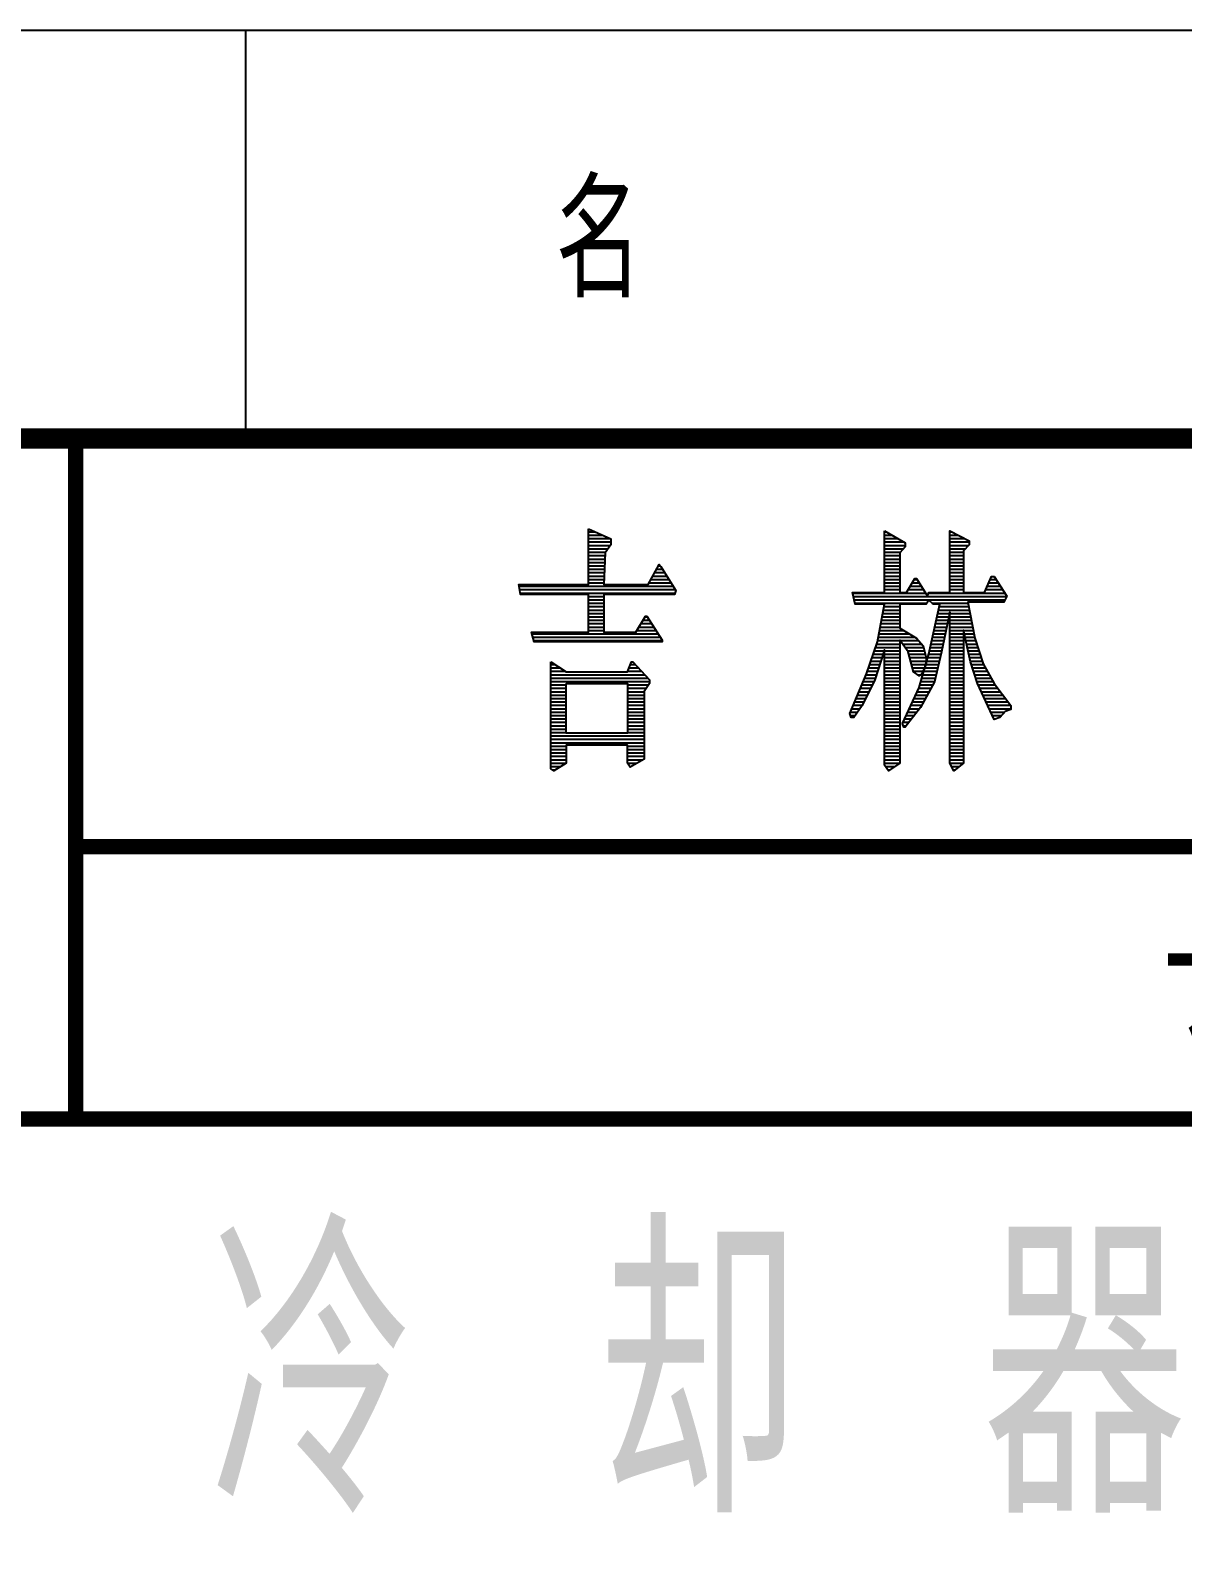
# Model space of a CAD drawing. Extents: x -8431 to -7574, y 1007 to 1601.
# Drawn here: x -7733.71 to -7699.84, y 1044.18 to 1088.58 of the extents above; entities that cross this region are included whole.
import ezdxf
from ezdxf.enums import TextEntityAlignment as Align

# ---------------------------------------------------------------- set-up
doc = ezdxf.new("R2010")
doc.units = 0
doc.header["$LTSCALE"] = 10
doc.header["$MEASUREMENT"] = 0
doc.layers.get('0').update_dxf_attribs({"linetype": 'CONTINUOUS'})
doc.layers.add('1', color=2, linetype='CONTINUOUS')
doc.layers.add('2', color=1, linetype='CONTINUOUS')
doc.styles.add('HZ', font='txt', dxfattribs={"width": 0.75, "bigfont": 'hztxt'})

# ---------------------------------------------------------------- blocks, each defined once
blk = doc.blocks.new('*X2')
at = {"color": 0}
for p, q in [((35204.5, -950), (35223.8, -950)), ((35204.5, -960), (35246.2, -960)), ((35204.5, -970), (35268.6, -970)), ((36074.2, -950), (36079.1, -950)), ((36074.2, -960), (36096.6, -960)), ((36074.2, -970), (36114.1, -970)), ((36266.1, -950), (36271.6, -950)), ((36266.1, -960), (36291.2, -960)), ((36266.1, -970), (36310.8, -970)), ((35204.5, -980), (35269.8, -980)), ((35204.5, -990), (35268.4, -990)), ((35204.5, -1000), (35261.4, -1000)), ((35204.5, -1010), (35254.4, -1010)), ((35204.5, -1020), (35253.1, -1020)), ((36074.2, -980), (36131.6, -980)), ((36074.2, -990), (36135.5, -990)), ((36074.2, -1000), (36129.7, -1000)), ((36074.2, -1010), (36120.4, -1010)), ((36074.2, -1020), (36119.1, -1020)), ((36266.1, -980), (36323.3, -980)), ((36266.1, -990), (36321.5, -990)), ((36266.1, -1000), (36312.1, -1000)), ((36266.1, -1010), (36307, -1010)), ((36266.1, -1020), (36307, -1020)), ((35204.5, -1030), (35252.6, -1030)), ((35204.5, -1040), (35252.2, -1040)), ((35204.5, -1050), (35251.8, -1050)), ((35204.5, -1060), (35251.3, -1060)), ((35405.1, -1060), (35421.8, -1060)), ((35410.7, -1050), (35415.2, -1050)), ((36074.2, -1030), (36119.1, -1030)), ((36074.2, -1040), (36119.1, -1040)), ((36074.2, -1050), (36119.1, -1050)), ((36074.2, -1060), (36119.1, -1060)), ((36266.1, -1030), (36307, -1030)), ((36266.1, -1040), (36307, -1040)), ((36266.1, -1050), (36307, -1050)), ((36266.1, -1060), (36307, -1060)), ((35001, -1110), (35453.9, -1110)), ((35204.5, -1070), (35250.9, -1070)), ((35204.5, -1080), (35250.5, -1080)), ((35204.5, -1090), (35250, -1090)), ((35204.5, -1100), (35249.6, -1100)), ((35382.7, -1100), (35447.5, -1100)), ((35388.3, -1090), (35441, -1090)), ((35393.9, -1080), (35434.6, -1080)), ((35399.5, -1070), (35428.2, -1070)), ((36074.2, -1070), (36119.1, -1070)), ((36074.2, -1080), (36119.1, -1080)), ((36074.2, -1090), (36119.1, -1090)), ((36074.2, -1100), (36119.1, -1100)), ((36074.2, -1110), (36119.1, -1110)), ((36150.4, -1110), (36182.3, -1110)), ((36156.4, -1100), (36176.1, -1100)), ((36162.4, -1090), (36169.9, -1090)), ((36266.1, -1070), (36307, -1070)), ((36266.1, -1080), (36307, -1080)), ((36266.1, -1090), (36307, -1090)), ((36266.1, -1100), (36307, -1100)), ((36266.1, -1110), (36307, -1110)), ((36376.1, -1110), (36414.8, -1110)), ((36380.5, -1100), (36408.5, -1100)), ((36384.8, -1090), (36402.2, -1090)), ((35002.4, -1120), (35460.3, -1120)), ((35003.8, -1130), (35459, -1130)), ((35204.5, -1140), (35249.4, -1140)), ((35204.5, -1150), (35249.4, -1150)), ((35980.7, -1130), (36194.7, -1130)), ((35983.1, -1140), (36433.4, -1140)), ((35985.4, -1150), (36428.7, -1150)), ((36074.2, -1120), (36119.1, -1120)), ((36144.4, -1120), (36188.5, -1120)), ((36204.2, -1130), (36427.4, -1130)), ((36266.1, -1120), (36307, -1120)), ((36371.7, -1120), (36421.1, -1120)), ((35204.5, -1160), (35249.4, -1160)), ((35204.5, -1170), (35249.4, -1170)), ((35204.5, -1180), (35249.4, -1180)), ((35204.5, -1190), (35249.4, -1190)), ((35987.7, -1160), (36198.8, -1160)), ((36069.2, -1190), (36119.1, -1190)), ((36071.1, -1180), (36119.1, -1180)), ((36072.9, -1170), (36119.1, -1170)), ((36213.9, -1160), (36319.7, -1160)), ((36231.5, -1190), (36265.4, -1190)), ((36233.7, -1180), (36323.6, -1180)), ((36236, -1170), (36321.7, -1170)), ((36266.1, -1190), (36325.6, -1190)), ((35204.5, -1200), (35249.4, -1200)), ((35204.5, -1210), (35249.4, -1210)), ((35204.5, -1220), (35249.4, -1220)), ((35204.5, -1230), (35249.4, -1230)), ((35204.5, -1240), (35249.4, -1240)), ((35346.2, -1240), (35402.9, -1240)), ((35352.3, -1230), (35396.5, -1230)), ((35358.4, -1220), (35390, -1220)), ((35364.5, -1210), (35383.6, -1210)), ((35370.7, -1200), (35377.2, -1200)), ((36060, -1240), (36130.8, -1240)), ((36061.9, -1230), (36119.1, -1230)), ((36063.7, -1220), (36119.1, -1220)), ((36065.6, -1210), (36119.1, -1210)), ((36067.4, -1200), (36119.1, -1200)), ((36220.3, -1240), (36254.9, -1240)), ((36222.5, -1230), (36257, -1230)), ((36224.8, -1220), (36259.1, -1220)), ((36227, -1210), (36261.2, -1210)), ((36229.3, -1200), (36263.3, -1200)), ((36266.1, -1200), (36327.5, -1200)), ((36266.1, -1210), (36329.5, -1210)), ((36266.1, -1220), (36331.4, -1220)), ((36266.1, -1230), (36333.4, -1230)), ((36266.1, -1240), (36307, -1240)), ((36307.2, -1240), (36335.3, -1240)), ((35038.5, -1250), (35409.3, -1250)), ((35041.3, -1260), (35415.7, -1260)), ((35044.1, -1270), (35420.9, -1270)), ((36051.6, -1280), (36119.1, -1280)), ((36054.5, -1270), (36119.1, -1270)), ((36056.3, -1260), (36164.4, -1260)), ((36058.2, -1250), (36147.6, -1250)), ((36120.5, -1270), (36174.9, -1270)), ((36127.5, -1280), (36183.7, -1280)), ((36211.3, -1280), (36246.5, -1280)), ((36213.6, -1270), (36248.6, -1270)), ((36215.8, -1260), (36250.7, -1260)), ((36218.1, -1250), (36252.8, -1250)), ((36266.1, -1250), (36307, -1250)), ((36266.1, -1260), (36307, -1260)), ((36266.1, -1270), (36307, -1270)), ((36266.1, -1280), (36307, -1280)), ((36309.4, -1250), (36337.2, -1250)), ((36311.6, -1260), (36339.2, -1260)), ((36313.8, -1270), (36342.1, -1270)), ((36315.9, -1280), (36345.4, -1280)), ((36034.1, -1330), (36063.5, -1330)), ((36037.6, -1320), (36066.8, -1320)), ((36041.1, -1310), (36070, -1310)), ((36044.6, -1300), (36073.3, -1300)), ((36048.1, -1290), (36119.1, -1290)), ((36074.2, -1300), (36119.1, -1300)), ((36074.2, -1310), (36119.1, -1310)), ((36074.2, -1320), (36119.1, -1320)), ((36074.2, -1330), (36119.1, -1330)), ((36134.5, -1290), (36189.6, -1290)), ((36141.5, -1300), (36191.9, -1300)), ((36145.6, -1310), (36194.2, -1310)), ((36148.4, -1320), (36196.6, -1320)), ((36151.2, -1330), (36196.7, -1330)), ((36198.8, -1330), (36235.3, -1330)), ((36201.7, -1320), (36237.7, -1320)), ((36204.5, -1310), (36240, -1310)), ((36206.9, -1300), (36242.3, -1300)), ((36209.1, -1290), (36244.4, -1290)), ((36266.1, -1290), (36307, -1290)), ((36266.1, -1300), (36307, -1300)), ((36266.1, -1310), (36307, -1310)), ((36266.1, -1320), (36307, -1320)), ((36266.1, -1330), (36307, -1330)), ((36318.1, -1290), (36348.6, -1290)), ((36320.3, -1300), (36351.8, -1300)), ((36322.5, -1310), (36355.1, -1310)), ((36324.7, -1320), (36358.3, -1320)), ((36326.9, -1330), (36361.5, -1330)), ((35094.2, -1340), (35106.2, -1340)), ((35094.2, -1350), (35121.6, -1350)), ((35094.2, -1360), (35137, -1360)), ((35094.2, -1370), (35370.4, -1370)), ((35319.4, -1360), (35361.1, -1360)), ((35323.6, -1350), (35351.7, -1350)), ((35327.8, -1340), (35342.4, -1340)), ((36019.9, -1370), (36050.4, -1370)), ((36023.6, -1360), (36053.7, -1360)), ((36027.1, -1350), (36057, -1350)), ((36030.6, -1340), (36060.2, -1340)), ((36074.2, -1340), (36119.1, -1340)), ((36074.2, -1350), (36119.1, -1350)), ((36074.2, -1360), (36119.1, -1360)), ((36074.2, -1370), (36119.1, -1370)), ((36154, -1340), (36195.9, -1340)), ((36156.8, -1350), (36191.7, -1350)), ((36159.6, -1360), (36187.5, -1360)), ((36172, -1370), (36180.5, -1370)), ((36187.3, -1370), (36226, -1370)), ((36190.1, -1360), (36228.3, -1360)), ((36193, -1350), (36230.7, -1350)), ((36195.9, -1340), (36233, -1340)), ((36266.1, -1340), (36307, -1340)), ((36266.1, -1350), (36307, -1350)), ((36266.1, -1360), (36307, -1360)), ((36266.1, -1370), (36307, -1370)), ((36329.8, -1340), (36365.2, -1340)), ((36333, -1350), (36370.8, -1350)), ((36336.2, -1360), (36376.4, -1360)), ((36339.4, -1370), (36382, -1370)), ((35094.2, -1380), (35379.7, -1380)), ((35094.2, -1390), (35384.1, -1390)), ((35094.2, -1400), (35139.1, -1400)), ((35094.2, -1410), (35139.1, -1410)), ((35094.2, -1420), (35139.1, -1420)), ((35318.8, -1400), (35381.6, -1400)), ((35318.8, -1410), (35374.6, -1410)), ((35318.8, -1420), (35367.8, -1420)), ((35998.9, -1420), (36028.5, -1420)), ((36003.1, -1410), (36033.4, -1410)), ((36007.3, -1400), (36038.2, -1400)), ((36011.5, -1390), (36043.1, -1390)), ((36015.7, -1380), (36047.2, -1380)), ((36074.2, -1380), (36119.1, -1380)), ((36074.2, -1390), (36119.1, -1390)), ((36074.2, -1400), (36119.1, -1400)), ((36074.2, -1410), (36119.1, -1410)), ((36074.2, -1420), (36119.1, -1420)), ((36170.7, -1420), (36205.3, -1420)), ((36175.4, -1410), (36210.7, -1410)), ((36178.6, -1400), (36216.1, -1400)), ((36181.5, -1390), (36221.3, -1390)), ((36184.4, -1380), (36223.7, -1380)), ((36266.1, -1380), (36307, -1380)), ((36266.1, -1390), (36307, -1390)), ((36266.1, -1400), (36307, -1400)), ((36266.1, -1410), (36307, -1410)), ((36266.1, -1420), (36307, -1420)), ((36342.6, -1380), (36387.6, -1380)), ((36345.8, -1390), (36393.2, -1390)), ((36349.5, -1400), (36399.6, -1400)), ((36354.1, -1410), (36407.2, -1410)), ((36358.8, -1420), (36414.8, -1420)), ((35094.2, -1430), (35139.1, -1430)), ((35094.2, -1440), (35139.1, -1440)), ((35094.2, -1450), (35139.1, -1450)), ((35094.2, -1460), (35139.1, -1460)), ((35318.8, -1430), (35367.8, -1430)), ((35318.8, -1440), (35367.8, -1440)), ((35318.8, -1450), (35367.8, -1450)), ((35318.8, -1460), (35367.8, -1460)), ((35982.1, -1460), (36009.1, -1460)), ((35986.3, -1450), (36014, -1450)), ((35990.5, -1440), (36018.8, -1440)), ((35994.7, -1430), (36023.7, -1430)), ((36074.2, -1430), (36119.1, -1430)), ((36074.2, -1440), (36119.1, -1440)), ((36074.2, -1450), (36119.1, -1450)), ((36074.2, -1460), (36119.1, -1460)), ((36152, -1460), (36183.8, -1460)), ((36156.7, -1450), (36189.2, -1450)), ((36161.4, -1440), (36194.6, -1440)), ((36166, -1430), (36200, -1430)), ((36266.1, -1430), (36307, -1430)), ((36266.1, -1440), (36307, -1440)), ((36266.1, -1450), (36307, -1450)), ((36266.1, -1460), (36307, -1460)), ((36363.5, -1430), (36422.5, -1430)), ((36368.1, -1440), (36430.1, -1440)), ((36372.8, -1450), (36437.7, -1450)), ((36377.5, -1460), (36445.4, -1460)), ((35094.2, -1470), (35139.1, -1470)), ((35094.2, -1480), (35139.1, -1480)), ((35094.2, -1490), (35139.1, -1490)), ((35094.2, -1500), (35139.1, -1500)), ((35318.8, -1470), (35367.8, -1470)), ((35318.8, -1480), (35367.8, -1480)), ((35318.8, -1490), (35367.8, -1490)), ((35318.8, -1500), (35367.8, -1500)), ((35973.7, -1480), (35995.3, -1480)), ((35974.3, -1490), (35988.3, -1490)), ((35977.9, -1470), (36002.3, -1470)), ((36074.2, -1470), (36119.1, -1470)), ((36074.2, -1480), (36119.1, -1480)), ((36074.2, -1490), (36119.1, -1490)), ((36074.2, -1500), (36119.1, -1500)), ((36133.4, -1500), (36154.5, -1500)), ((36138, -1490), (36162.2, -1490)), ((36142.7, -1480), (36169.9, -1480)), ((36147.4, -1470), (36177.6, -1470)), ((36266.1, -1470), (36307, -1470)), ((36266.1, -1480), (36307, -1480)), ((36266.1, -1490), (36307, -1490)), ((36266.1, -1500), (36307, -1500)), ((36382.1, -1470), (36445.8, -1470)), ((36386.8, -1480), (36427.6, -1480)), ((36391.5, -1490), (36418.3, -1490)), ((36396.1, -1500), (36400.6, -1500)), ((35094.2, -1510), (35139.1, -1510)), ((35094.2, -1520), (35139.1, -1520)), ((35094.2, -1530), (35139.1, -1530)), ((35094.2, -1540), (35139.1, -1540)), ((35094.2, -1550), (35367.8, -1550)), ((35318.8, -1510), (35367.8, -1510)), ((35318.8, -1520), (35367.8, -1520)), ((35318.8, -1530), (35367.8, -1530)), ((35318.8, -1540), (35367.8, -1540)), ((36074.2, -1510), (36119.1, -1510)), ((36074.2, -1520), (36119.1, -1520)), ((36074.2, -1530), (36119.1, -1530)), ((36074.2, -1540), (36119.1, -1540)), ((36074.2, -1550), (36119.1, -1550)), ((36128.7, -1510), (36146.8, -1510)), ((36129.7, -1520), (36139.1, -1520)), ((36266.1, -1510), (36307, -1510)), ((36266.1, -1520), (36307, -1520)), ((36266.1, -1530), (36307, -1530)), ((36266.1, -1540), (36307, -1540)), ((36266.1, -1550), (36307, -1550)), ((35094.2, -1560), (35367.8, -1560)), ((35094.2, -1570), (35367.8, -1570)), ((35094.2, -1580), (35139.1, -1580)), ((35094.2, -1590), (35139.1, -1590)), ((35318.8, -1580), (35367.8, -1580)), ((35318.8, -1590), (35367.8, -1590)), ((36074.2, -1560), (36119.1, -1560)), ((36074.2, -1570), (36119.1, -1570)), ((36074.2, -1580), (36119.1, -1580)), ((36074.2, -1590), (36119.1, -1590)), ((36266.1, -1560), (36307, -1560)), ((36266.1, -1570), (36307, -1570)), ((36266.1, -1580), (36307, -1580)), ((36266.1, -1590), (36307, -1590)), ((35094.2, -1600), (35139.1, -1600)), ((35094.2, -1610), (35139.1, -1610)), ((35094.2, -1620), (35139.1, -1620)), ((35094.2, -1630), (35138.7, -1630)), ((35094.2, -1640), (35122.9, -1640)), ((35318.8, -1600), (35367.8, -1600)), ((35318.8, -1610), (35367.8, -1610)), ((35318.8, -1620), (35364.4, -1620)), ((35319, -1630), (35346.9, -1630)), ((35326, -1640), (35329.4, -1640)), ((36074.2, -1600), (36119.1, -1600)), ((36074.2, -1610), (36119.1, -1610)), ((36074.2, -1620), (36119.1, -1620)), ((36074.2, -1630), (36118.7, -1630)), ((36077.3, -1640), (36104.7, -1640)), ((36266.1, -1600), (36307, -1600)), ((36266.1, -1610), (36307, -1610)), ((36266.1, -1620), (36307, -1620)), ((36266.3, -1630), (36306.6, -1630)), ((36271.5, -1640), (36294.3, -1640)), ((35098.1, -1650), (35107.2, -1650)), ((36084.3, -1650), (36090.7, -1650)), ((36276.8, -1650), (36282.1, -1650))]:
    blk.add_line(p, q, dxfattribs=at)

msp = doc.modelspace()

# ---------------------------------------------------------------- linework, layer by layer
at = {"layer": '1'}
for p, q in [((-7772.371, 1088.581), (-7592.371, 1088.581)), ((-7727.371, 1076.581), (-7727.371, 1088.581))]:
    msp.add_line(p, q, dxfattribs=at)
at = {"layer": '1', "color": 2, "const_width": 0.45}
for points in [[(-7732.371, 1056.581), (-7732.371, 1076.581)], [(-7592.371, 1064.581), (-7732.371, 1064.581)], [(-7592.371, 1056.581), (-7772.371, 1056.581)]]:
    msp.add_lwpolyline(points, dxfattribs=at)
at = {"layer": '1', "color": 2}
for points in [[(-7717.302, 1073.924), (-7716.649, 1073.632), (-7716.649, 1073.632), (-7716.649, 1073.457), (-7716.649, 1073.457), (-7716.812, 1073.224), (-7716.812, 1073.224), (-7716.853, 1072.291), (-7716.853, 1072.291), (-7715.547, 1072.291), (-7715.547, 1072.291), (-7715.22, 1072.874), (-7715.22, 1072.874), (-7715.179, 1072.816), (-7715.179, 1072.816), (-7714.73, 1072.116), (-7714.73, 1072.116), (-7714.771, 1071.999), (-7714.771, 1071.999), (-7716.853, 1071.999), (-7716.853, 1071.999), (-7716.853, 1070.891), (-7716.853, 1070.891), (-7715.914, 1070.891), (-7715.914, 1070.891), (-7715.628, 1071.357), (-7715.628, 1071.357), (-7715.587, 1071.357), (-7715.587, 1071.357), (-7715.138, 1070.657), (-7715.138, 1070.657), (-7715.138, 1070.599), (-7715.138, 1070.599), (-7718.895, 1070.599), (-7718.895, 1070.599), (-7718.977, 1070.891), (-7718.977, 1070.891), (-7717.302, 1070.891), (-7717.302, 1070.891), (-7717.302, 1071.999), (-7717.302, 1071.999), (-7719.303, 1071.999), (-7719.303, 1071.999), (-7719.344, 1072.291), (-7719.344, 1072.291), (-7717.302, 1072.291), (-7717.302, 1072.291), (-7717.302, 1073.924)], [(-7708.605, 1073.866), (-7707.992, 1073.516), (-7707.992, 1073.516), (-7707.992, 1073.399), (-7707.992, 1073.399), (-7708.156, 1073.224), (-7708.156, 1073.224), (-7708.156, 1072.057), (-7708.156, 1072.057), (-7707.952, 1072.057), (-7707.952, 1072.057), (-7707.707, 1072.466), (-7707.707, 1072.466), (-7707.666, 1072.466), (-7707.666, 1072.466), (-7707.339, 1071.941), (-7707.339, 1071.941), (-7707.298, 1072.057), (-7707.298, 1072.057), (-7706.686, 1072.057), (-7706.686, 1072.057), (-7706.686, 1073.866), (-7706.686, 1073.866), (-7706.114, 1073.574), (-7706.114, 1073.574), (-7706.114, 1073.457), (-7706.114, 1073.457), (-7706.277, 1073.282), (-7706.277, 1073.282), (-7706.277, 1072.057), (-7706.277, 1072.057), (-7705.665, 1072.057), (-7705.665, 1072.057), (-7705.461, 1072.524), (-7705.461, 1072.524), (-7705.379, 1072.524), (-7705.379, 1072.524), (-7705.012, 1071.941), (-7705.012, 1071.941), (-7705.093, 1071.766), (-7705.093, 1071.766), (-7706.155, 1071.766), (-7706.155, 1071.766), (-7705.951, 1070.716), (-7705.951, 1070.716), (-7705.706, 1069.957), (-7705.706, 1069.957), (-7705.379, 1069.374), (-7705.379, 1069.374), (-7704.889, 1068.732), (-7704.889, 1068.732), (-7704.889, 1068.616), (-7704.889, 1068.616), (-7705.052, 1068.557), (-7705.052, 1068.557), (-7705.216, 1068.382), (-7705.216, 1068.382), (-7705.379, 1068.324), (-7705.379, 1068.324), (-7705.869, 1069.374), (-7705.869, 1069.374), (-7706.073, 1070.016), (-7706.073, 1070.016), (-7706.277, 1070.949), (-7706.277, 1070.949), (-7706.277, 1067.041), (-7706.277, 1067.041), (-7706.563, 1066.807), (-7706.563, 1066.807), (-7706.686, 1067.041), (-7706.686, 1067.041), (-7706.686, 1071.474), (-7706.686, 1071.474), (-7706.931, 1070.307), (-7706.931, 1070.307), (-7707.135, 1069.432), (-7707.135, 1069.432), (-7707.543, 1068.674), (-7707.543, 1068.674), (-7707.992, 1068.091), (-7707.992, 1068.091), (-7708.033, 1068.091), (-7708.033, 1068.091), (-7708.074, 1068.207), (-7708.074, 1068.207), (-7707.584, 1069.257), (-7707.584, 1069.257), (-7707.298, 1070.249), (-7707.298, 1070.249), (-7706.972, 1071.707), (-7706.972, 1071.707), (-7707.176, 1071.707), (-7707.176, 1071.707), (-7707.298, 1071.824), (-7707.298, 1071.824), (-7707.38, 1071.707), (-7707.38, 1071.707), (-7708.156, 1071.707), (-7708.156, 1071.707), (-7708.156, 1071.007), (-7708.156, 1071.007), (-7707.666, 1070.716), (-7707.666, 1070.716), (-7707.462, 1070.482), (-7707.462, 1070.482), (-7707.38, 1070.132), (-7707.38, 1070.132), (-7707.38, 1069.957), (-7707.38, 1069.957), (-7707.502, 1069.666), (-7707.502, 1069.666), (-7707.584, 1069.607), (-7707.584, 1069.607), (-7707.747, 1069.724), (-7707.747, 1069.724), (-7707.911, 1070.307), (-7707.911, 1070.307), (-7708.156, 1070.657), (-7708.156, 1070.657), (-7708.156, 1067.041), (-7708.156, 1067.041), (-7708.482, 1066.807), (-7708.482, 1066.807), (-7708.605, 1066.982), (-7708.605, 1066.982), (-7708.605, 1070.366), (-7708.605, 1070.366), (-7708.891, 1069.491), (-7708.891, 1069.491), (-7709.258, 1068.732), (-7709.258, 1068.732), (-7709.503, 1068.382), (-7709.503, 1068.382), (-7709.585, 1068.382), (-7709.585, 1068.382), (-7709.626, 1068.499), (-7709.626, 1068.499), (-7709.136, 1069.666), (-7709.136, 1069.666), (-7708.809, 1070.599), (-7708.809, 1070.599), (-7708.605, 1071.707), (-7708.605, 1071.707), (-7709.462, 1071.707), (-7709.462, 1071.707), (-7709.544, 1072.057), (-7709.544, 1072.057), (-7708.605, 1072.057), (-7708.605, 1072.057), (-7708.605, 1073.866)], [(-7718.405, 1070.016), (-7717.956, 1069.724), (-7717.956, 1069.724), (-7716.159, 1069.724), (-7716.159, 1069.724), (-7716.037, 1070.016), (-7716.037, 1070.016), (-7715.996, 1070.016), (-7715.996, 1070.016), (-7715.506, 1069.491), (-7715.506, 1069.491), (-7715.506, 1069.374), (-7715.506, 1069.374), (-7715.669, 1069.141), (-7715.669, 1069.141), (-7715.669, 1067.157), (-7715.669, 1067.157), (-7716.077, 1066.924), (-7716.077, 1066.924), (-7716.159, 1067.041), (-7716.159, 1067.041), (-7716.159, 1067.566), (-7716.159, 1067.566), (-7717.956, 1067.566), (-7717.956, 1067.566), (-7717.956, 1067.041), (-7717.956, 1067.041), (-7718.323, 1066.807), (-7718.323, 1066.807), (-7718.405, 1066.866), (-7718.405, 1066.866), (-7718.405, 1070.016)], [(-7717.956, 1069.374), (-7716.159, 1069.374), (-7716.159, 1069.374), (-7716.159, 1067.916), (-7716.159, 1067.916), (-7717.956, 1067.916), (-7717.956, 1067.916), (-7717.956, 1069.374)]]:
    msp.add_lwpolyline(points, dxfattribs=at)
at = {"layer": '2'}
for p, q in [((-7592.371, 1076.581), (-7772.371, 1076.581)), ((-7772.371, 1076.581), (-7592.371, 1076.581)), ((-7772.371, 1076.581), (-7592.371, 1076.581)), ((-7772.371, 1076.581), (-7592.371, 1076.581))]:
    msp.add_line(p, q, dxfattribs=at)
at = {"layer": '2', "color": 1, "const_width": 0.6}
msp.add_lwpolyline([(-7592.371, 1016.581), (-7592.371, 1076.581), (-7772.371, 1076.581), (-7772.371, 1016.581)], close=True, dxfattribs=at)
at = {"layer": '2', "const_width": 0.6}
msp.add_lwpolyline([(-7772.371, 1076.581), (-7592.371, 1076.581)], dxfattribs=at)

# ---------------------------------------------------------------- block references
at = {"layer": '1', "color": 2, "xscale": 0.01, "yscale": 0.01, "zscale": 0.01}
msp.add_blockref('*X2', (-8069.347, 1083.338), dxfattribs=at)

# ---------------------------------------------------------------- texts
at = {"layer": '1', "style": 'HZ', "width": 0.75}
msp.add_text('名             称', height=3.36, dxfattribs=at).set_placement((-7699.871, 1082.581), align=Align.MIDDLE)
at = {"layer": '1', "color": 2, "style": 'HZ'}
msp.add_text('长春大成GDI项目', height=4, dxfattribs=at).set_placement((-7700.497, 1058.908))
at = {"layer": '1', "color": 2, "style": 'HZ', "width": 0.75}
msp.add_text('冷 却 器', height=8, dxfattribs=at).set_placement((-7728.42, 1045.009))

doc.saveas('drawing.dxf')
